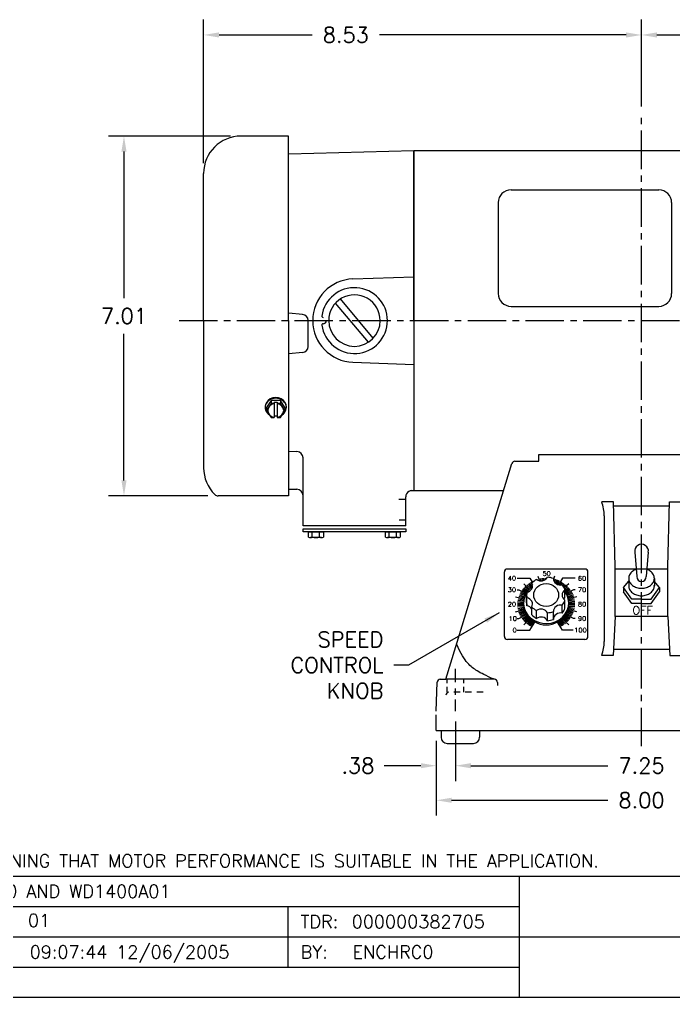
# Model space of a CAD drawing. Extents: x 1.1 to 53.1, y 0 to 33.1.
# Drawn here: x 27.62 to 40.36, y -0.01 to 19.05 of the extents above; entities that cross this region are included whole.
import ezdxf
from ezdxf.enums import TextEntityAlignment as Align

# ---------------------------------------------------------------- set-up
doc = ezdxf.new("R2010")
doc.units = 0
doc.header["$MEASUREMENT"] = 0
for name, pattern in [('CENTER2', [1.125, 0.75, -0.125, 0.125, -0.125]), ('G8BA3000A12$0$CENTER2', [1.125, 0.75, -0.125, 0.125, -0.125]), ('G8BA3000A12$0$HIDDEN2', [0.1875, 0.125, -0.0625])]:
    doc.linetypes.add(name, pattern=pattern)
doc.layers.get('0').update_dxf_attribs({"linetype": 'CONTINUOUS'})
doc.styles.add('G8BA3000A12$0$STANDARD', font='simplex.shx')
doc.styles.add('SIMPLEX', font='simplex')
doc.styles.get("Standard").update_dxf_attribs({"font": 'simplex.shx'})
doc.dimstyles.new('STD', dxfattribs={"dimscale": 0, "dimtxt": 0.09, "dimasz": 0.09, "dimexe": 0.09, "dimexo": 0.06, "dimgap": 0.06, "dimtad": 0, "dimtih": 1, "dimtoh": 1, "dimdec": 3, "dimzin": 4, "dimdsep": 46, "dimtxsty": 'Standard', "dimcen": 0, "dimclrd": 21, "dimclre": 21, "dimclrt": 256, "dimadec": 0, "dimazin": 0, "dimtfac": 1, "dimtdec": 3, "dimtofl": 0, "dimtmove": 0, "dimatfit": 3, "dimfxl": 0, "dimtolj": 1, "dimtzin": 4, "dimarcsym": 0})

msp = doc.modelspace()

# ---------------------------------------------------------------- linework, layer by layer
for p, q in [((31.204, 16.252), (31.204, 19.05)), ((39.737, 17.357), (39.737, 19.05)), ((39.737, 17.357), (39.737, 19.05)), ((31.504, 18.75), (33.318, 18.75)), ((39.437, 18.75), (34.633, 18.75)), ((40.037, 18.75), (41.959, 18.75)), ((31.73, 16.778), (29.352, 16.778)), ((32.86, 16.778), (31.93, 16.778)), ((32.86, 13.182), (32.86, 16.778)), ((32.86, 16.492), (32.86, 16.778)), ((29.652, 16.478), (29.652, 13.622)), ((32.86, 13.182), (32.86, 16.492)), ((35.3, 16.492), (32.862, 16.428)), ((35.3, 16.495), (35.3, 16.463)), ((35.3, 16.495), (41.925, 16.495)), ((35.3, 16.432), (35.3, 16.492)), ((35.3, 16.463), (35.3, 13.182)), ((35.3, 13.182), (35.3, 16.432)), ((31.204, 13.182), (31.204, 16.052)), ((37.194, 15.731), (40.074, 15.731)), ((36.944, 15.481), (36.944, 13.71)), ((40.324, 15.481), (40.324, 13.71)), ((34.115, 13.994), (35.3, 14.036)), ((34.225, 13.182), (33.871, 13.605)), ((34.062, 13.182), (33.775, 13.524)), ((37.194, 13.46), (40.074, 13.46)), ((31.204, 13.182), (31.204, 10.312)), ((32.86, 13.182), (32.86, 9.802)), ((32.86, 13.182), (32.86, 9.766)), ((32.86, 13.182), (32.86, 9.802)), ((33.242, 12.679), (33.242, 13.182)), ((34.415, 12.76), (34.062, 13.182)), ((34.511, 12.84), (34.225, 13.182)), ((35.3, 13.182), (35.3, 9.902)), ((35.3, 13.182), (35.3, 9.867)), ((29.652, 10.066), (29.652, 12.922)), ((34.115, 12.37), (35.3, 12.329)), ((32.519, 11.623), (32.429, 11.488)), ((32.429, 11.488), (32.429, 11.428)), ((32.519, 11.623), (32.519, 11.563)), ((32.7, 11.623), (32.519, 11.623)), ((32.58, 11.593), (32.58, 11.293)), ((32.58, 11.593), (32.64, 11.593)), ((32.64, 11.593), (32.64, 11.293)), ((32.7, 11.623), (32.7, 11.563)), ((32.79, 11.488), (32.7, 11.623)), ((32.79, 11.488), (32.79, 11.428)), ((32.58, 11.323), (32.64, 11.323)), ((32.862, 10.635), (33.023, 10.629)), ((33.143, 9.753), (33.143, 10.504)), ((37.737, 10.44), (37.737, 10.57)), ((37.737, 10.57), (41.737, 10.57)), ((37.024, 9.78), (37.212, 10.397)), ((37.27, 10.44), (37.737, 10.44)), ((31.289, 9.766), (29.352, 9.766)), ((32.86, 9.766), (31.489, 9.766)), ((32.862, 9.896), (33.019, 9.895)), ((33.143, 9.182), (33.143, 9.77)), ((35.143, 9.695), (35.143, 9.747)), ((35.263, 9.867), (35.3, 9.867)), ((35.3, 9.902), (35.3, 9.87)), ((35.3, 9.87), (37.051, 9.87)), ((35.926, 6.19), (37.024, 9.78)), ((35.143, 9.695), (35.005, 9.695)), ((35.143, 9.289), (35.143, 9.695)), ((39.19, 9.648), (38.961, 9.648)), ((39.222, 8.388), (39.19, 9.648)), ((39.192, 9.569), (40.282, 9.569)), ((40.252, 8.388), (40.284, 9.648)), ((40.284, 9.648), (40.512, 9.648)), ((39.012, 9.378), (39.012, 6.927)), ((33.268, 9.182), (33.143, 9.182)), ((35.018, 9.182), (33.268, 9.182)), ((35.143, 9.289), (35.015, 9.289)), ((35.143, 9.182), (35.018, 9.182)), ((35.143, 9.182), (35.143, 9.289)), ((33.143, 9.062), (33.143, 9.122)), ((33.143, 9.122), (35.143, 9.122)), ((35.143, 9.062), (33.143, 9.062)), ((33.249, 8.963), (33.249, 9.062)), ((33.249, 9.062), (33.537, 9.062)), ((33.321, 8.963), (33.321, 9.062)), ((33.465, 8.963), (33.465, 9.062)), ((33.537, 9.062), (33.537, 8.963)), ((34.749, 8.963), (34.749, 9.062)), ((34.749, 9.062), (35.037, 9.062)), ((34.821, 8.963), (34.821, 9.062)), ((34.965, 8.963), (34.965, 9.062)), ((35.037, 9.062), (35.037, 8.963)), ((35.143, 9.122), (35.143, 9.062)), ((33.501, 8.952), (33.285, 8.952)), ((35.001, 8.952), (34.785, 8.952)), ((39.605, 8.665), (39.644, 8.191)), ((39.868, 8.665), (39.829, 8.191)), ((39.222, 7.414), (39.222, 8.388)), ((40.252, 7.414), (40.252, 8.388)), ((37.064, 7.023), (37.064, 8.284)), ((38.634, 8.339), (37.124, 8.339)), ((37.719, 8.201), (37.746, 8.11)), ((38.04, 8.201), (38.022, 8.14)), ((38.694, 7.023), (38.694, 8.284)), ((39.222, 8.345), (39.631, 8.345)), ((39.631, 8.345), (39.842, 8.345)), ((39.842, 8.345), (40.252, 8.345)), ((37.315, 8.159), (37.56, 8.159)), ((37.441, 8.054), (37.555, 7.95)), ((37.505, 8.034), (37.572, 7.965)), ((37.527, 8.051), (37.59, 7.98)), ((37.55, 8.067), (37.608, 7.994)), ((37.56, 8.159), (37.611, 8.079)), ((37.574, 8.083), (37.612, 8.03)), ((37.625, 8.109), (37.632, 8.097)), ((37.652, 8.121), (37.655, 8.113)), ((37.679, 8.131), (37.68, 8.128)), ((37.706, 8.14), (37.713, 8.122)), ((37.763, 8.154), (37.774, 8.106)), ((37.792, 8.159), (37.801, 8.107)), ((37.821, 8.162), (37.827, 8.113)), ((37.85, 8.164), (37.852, 8.125)), ((37.879, 8.165), (37.879, 8.145)), ((38.053, 8.14), (38.036, 8.095)), ((38.08, 8.131), (38.055, 8.07)), ((38.107, 8.121), (38.074, 8.053)), ((38.134, 8.109), (38.096, 8.041)), ((38.199, 8.159), (38.119, 8.032)), ((38.184, 8.083), (38.146, 8.028)), ((38.209, 8.067), (38.178, 8.029)), ((38.444, 8.159), (38.199, 8.159)), ((38.232, 8.051), (38.202, 8.017)), ((38.254, 8.034), (38.216, 7.995)), ((38.318, 8.054), (38.228, 7.972)), ((39.385, 7.977), (39.49, 8.106)), ((39.487, 8.157), (39.487, 8.012)), ((40.088, 7.977), (39.983, 8.106)), ((39.987, 8.157), (39.987, 8.012)), ((37.315, 7.935), (37.345, 7.935)), ((37.345, 7.935), (37.487, 7.86)), ((37.357, 7.837), (37.46, 7.8)), ((37.368, 7.862), (37.468, 7.821)), ((37.381, 7.886), (37.477, 7.841)), ((37.41, 7.932), (37.499, 7.879)), ((37.426, 7.954), (37.511, 7.898)), ((37.444, 7.975), (37.525, 7.916)), ((37.463, 7.996), (37.54, 7.933)), ((37.499, 7.678), (37.499, 7.833)), ((38.296, 7.996), (38.238, 7.948)), ((38.315, 7.975), (38.244, 7.923)), ((38.244, 7.777), (38.244, 7.932)), ((38.333, 7.954), (38.248, 7.898)), ((38.349, 7.932), (38.26, 7.879)), ((38.414, 7.935), (38.272, 7.86)), ((38.378, 7.886), (38.282, 7.841)), ((38.391, 7.862), (38.291, 7.821)), ((38.402, 7.837), (38.299, 7.8)), ((38.444, 7.935), (38.414, 7.935)), ((39.385, 7.977), (39.385, 7.896)), ((39.546, 7.751), (39.385, 7.977)), ((39.546, 7.67), (39.385, 7.896)), ((39.927, 7.751), (40.088, 7.977)), ((39.927, 7.67), (40.088, 7.896)), ((40.088, 7.977), (40.088, 7.896)), ((37.281, 7.8), (37.449, 7.759)), ((37.319, 7.653), (37.439, 7.653)), ((37.32, 7.68), (37.44, 7.675)), ((37.32, 7.627), (37.44, 7.632)), ((37.323, 7.707), (37.44, 7.696)), ((37.326, 7.733), (37.442, 7.717)), ((37.332, 7.76), (37.444, 7.738)), ((37.347, 7.812), (37.454, 7.78)), ((37.504, 7.623), (37.504, 7.778)), ((38.192, 7.48), (38.192, 7.635)), ((38.244, 7.579), (38.244, 7.734)), ((38.412, 7.812), (38.305, 7.78)), ((38.478, 7.8), (38.31, 7.759)), ((38.427, 7.76), (38.315, 7.738)), ((38.433, 7.733), (38.317, 7.717)), ((38.436, 7.707), (38.319, 7.696)), ((38.439, 7.68), (38.319, 7.675)), ((38.439, 7.653), (38.319, 7.653)), ((38.439, 7.627), (38.319, 7.632)), ((39.737, 7.751), (39.546, 7.751)), ((39.737, 7.67), (39.546, 7.67)), ((39.737, 7.751), (39.927, 7.751)), ((39.737, 7.67), (39.927, 7.67)), ((37.281, 7.507), (37.454, 7.549)), ((37.323, 7.6), (37.442, 7.611)), ((37.326, 7.573), (37.445, 7.591)), ((37.332, 7.547), (37.449, 7.57)), ((37.345, 7.372), (37.498, 7.452)), ((37.347, 7.495), (37.461, 7.529)), ((37.357, 7.47), (37.469, 7.509)), ((37.368, 7.445), (37.478, 7.49)), ((37.381, 7.421), (37.487, 7.471)), ((37.41, 7.375), (37.51, 7.435)), ((37.599, 7.444), (37.599, 7.599)), ((37.692, 7.376), (37.692, 7.531)), ((37.904, 7.332), (37.904, 7.487)), ((38.021, 7.356), (38.021, 7.511)), ((38.349, 7.375), (38.249, 7.435)), ((38.414, 7.372), (38.261, 7.452)), ((38.378, 7.421), (38.272, 7.471)), ((38.391, 7.445), (38.281, 7.49)), ((38.402, 7.47), (38.29, 7.509)), ((38.412, 7.495), (38.298, 7.529)), ((38.478, 7.507), (38.304, 7.549)), ((38.427, 7.547), (38.31, 7.57)), ((38.433, 7.573), (38.314, 7.591)), ((38.436, 7.6), (38.317, 7.611)), ((37.315, 7.372), (37.345, 7.372)), ((37.426, 7.353), (37.524, 7.417)), ((37.441, 7.253), (37.568, 7.369)), ((37.444, 7.332), (37.538, 7.401)), ((37.463, 7.311), (37.553, 7.384)), ((37.505, 7.273), (37.585, 7.355)), ((37.527, 7.256), (37.603, 7.341)), ((37.55, 7.24), (37.621, 7.328)), ((37.56, 7.148), (37.659, 7.305)), ((37.574, 7.224), (37.64, 7.316)), ((38.199, 7.148), (38.099, 7.305)), ((38.184, 7.224), (38.119, 7.316)), ((38.209, 7.24), (38.138, 7.328)), ((38.232, 7.256), (38.156, 7.341)), ((38.254, 7.273), (38.174, 7.355)), ((38.318, 7.253), (38.191, 7.369)), ((38.296, 7.311), (38.206, 7.384)), ((38.315, 7.332), (38.221, 7.401)), ((38.333, 7.353), (38.235, 7.417)), ((38.444, 7.372), (38.414, 7.372)), ((39.222, 7.414), (39.187, 6.657)), ((39.222, 7.419), (40.252, 7.419)), ((40.252, 7.414), (40.286, 6.657)), ((37.315, 7.148), (37.56, 7.148)), ((38.407, 7.148), (38.199, 7.148)), ((38.634, 6.968), (37.124, 6.968)), ((39.193, 6.777), (40.28, 6.777)), ((39.187, 6.657), (38.961, 6.657)), ((40.286, 6.657), (40.512, 6.657)), ((35.737, 5.57), (35.756, 6.132)), ((35.816, 6.19), (35.926, 6.19)), ((36.87, 6.19), (35.926, 6.19)), ((36.93, 6.13), (36.93, 6.072)), ((35.737, 5.19), (35.737, 5.495)), ((36.112, 5.366), (36.112, 4.206)), ((36.112, 5.366), (36.112, 4.206)), ((35.737, 5.19), (35.927, 5.19)), ((35.832, 5.19), (35.832, 5.06)), ((35.927, 5.19), (43.547, 5.19)), ((36.582, 5.19), (36.582, 5.06)), ((35.737, 4.99), (35.737, 4.206)), ((35.737, 4.99), (35.737, 3.532)), ((35.952, 4.94), (36.462, 4.94)), ((35.437, 4.506), (34.725, 4.506)), ((36.412, 4.506), (36.712, 4.506)), ((36.412, 4.506), (39.079, 4.506)), ((36.037, 3.832), (39.079, 3.832)), ((20.018, 2.353), (52.169, 2.353)), ((20.018, 2.353), (52.169, 2.353)), ((37.359, -0.011), (37.359, 2.353)), ((20.018, 1.762), (37.359, 1.762)), ((32.844, 1.762), (32.844, 1.171)), ((20.018, 1.171), (52.169, 1.171)), ((32.844, 1.171), (32.844, 0.58)), ((20.018, 0.58), (37.359, 0.58)), ((53.114, -0.011), (1.106, -0.011))]:
    msp.add_line(p, q)
at = {"linetype": 'CENTER2'}
for p, q in [((39.737, 4.887), (39.737, 17.157)), ((30.725, 13.182), (50.546, 13.182))]:
    msp.add_line(p, q, dxfattribs=at)
at = {"linetype": 'Continuous'}
for p, q in [((33.132, 13.302), (32.862, 13.325)), ((33.132, 12.56), (32.862, 12.536))]:
    msp.add_line(p, q, dxfattribs=at)
at = {"linetype": 'G8BA3000A12$0$CENTER2'}
for p, q in [((36.112, 6.133), (36.112, 6.391)), ((36.112, 5.884), (36.112, 6.009)), ((36.112, 5.566), (36.112, 5.797))]:
    msp.add_line(p, q, dxfattribs=at)
at = {"linetype": 'G8BA3000A12$0$HIDDEN2'}
for p, q in [((35.952, 6.113), (35.952, 6.195)), ((36.272, 6.113), (36.272, 6.195)), ((35.952, 5.94), (35.952, 6.046)), ((36.652, 5.94), (35.983, 5.94)), ((36.272, 5.94), (36.272, 6.046))]:
    msp.add_line(p, q, dxfattribs=at)
for points in [[(32.58, 11.563), (32.519, 11.563), (32.429, 11.428), (32.519, 11.293), (32.58, 11.293)], [(32.64, 11.293), (32.7, 11.293), (32.79, 11.428), (32.7, 11.563), (32.64, 11.563)], [(36.87, 6.19), (36.809, 6.215), (36.756, 6.239), (36.709, 6.261), (36.667, 6.282), (36.629, 6.301), (36.596, 6.319), (36.566, 6.336), (36.537, 6.353), (36.511, 6.369), (36.486, 6.386), (36.462, 6.403), (36.438, 6.422), (36.415, 6.441), (36.392, 6.462), (36.37, 6.485), (36.347, 6.511), (36.323, 6.54), (36.299, 6.572), (36.274, 6.608), (36.248, 6.649), (36.221, 6.696), (36.193, 6.75), (36.163, 6.81), (36.132, 6.879)]]:
    msp.add_lwpolyline(points)
for points in [[(39.632, 8.332, 0.080969), (39.56, 8.293, 0.105677), (39.504, 8.228, 0.12412), (39.487, 8.157, 0.12412), (39.504, 8.086, 0.105677), (39.56, 8.021, 0.087029), (39.638, 7.98, 0.077267), (39.737, 7.965, 0.077267), (39.835, 7.98, 0.087029), (39.913, 8.021, 0.105677), (39.969, 8.086, 0.12412), (39.987, 8.157, 0.12412)], [(39.987, 8.157, 0.12412), (39.969, 8.228, 0.105677), (39.913, 8.293, 0.080969), (39.841, 8.332, 0.077267)], [(39.487, 8.026, 0.024624), (39.487, 8.012, 0.12412), (39.504, 7.941, 0.105677), (39.56, 7.876, 0.087029), (39.638, 7.835, 0.077267), (39.737, 7.819, 0.077267), (39.835, 7.835, 0.087029), (39.913, 7.876, 0.105677), (39.969, 7.941, 0.12412), (39.987, 8.012, 0.12412)], [(39.987, 8.012, 0.024624), (39.986, 8.026, 0.105677)]]:
    msp.add_lwpolyline(points, format="xyb")
for centre, radius, start, end in [((31.93, 16.052), 0.726, 90, 180), ((37.194, 15.481), 0.25, 90, 180), ((40.074, 15.481), 0.25, 0, 90), ((34.143, 13.182), 0.812, 91.9998, 180.0005), ((34.143, 13.182), 0.642, 0, 172.0742), ((34.143, 13.182), 0.502, 359.9992, 180.0007), ((37.194, 13.71), 0.25, 180, 270), ((40.074, 13.71), 0.25, 270, 0), ((34.143, 13.182), 0.812, 180.0005, 268.0002), ((33.53, 13.268), 0.0225, 172.0742, 272.9058), ((34.143, 13.182), 0.642, 187.9259, 0), ((33.534, 13.182), 0.063, 267.0942, 0), ((34.143, 13.182), 0.502, 180.0007, 359.9992), ((33.53, 13.097), 0.0225, 87.0942, 187.9259), ((33.018, 10.504), 0.125, 0, 88), ((31.93, 10.312), 0.726, 180, 225.5847), ((37.27, 10.38), 0.06, 90, 163), ((31.489, 9.862), 0.0959, 225.5847, 270), ((33.018, 9.77), 0.125, 0.0001, 0.0001), ((33.018, 9.77), 0.125, 0.0001, 89.5), ((35.263, 9.747), 0.12, 120, 180), ((35.263, 9.747), 0.12, 90, 120), ((38.262, 9.378), 0.75, 0, 21.0988), ((33.285, 9.017), 0.0644, 236.0184, 303.9816), ((33.393, 9.194), 0.241, 252.6273, 287.3727), ((33.501, 9.017), 0.0644, 236.0184, 303.9816), ((34.785, 9.017), 0.0644, 236.0184, 303.9816), ((34.893, 9.194), 0.241, 252.6273, 287.3727), ((35.001, 9.017), 0.0644, 236.0184, 303.9816), ((39.737, 8.687), 0.134, 350.5583, 189.4417), ((39.737, 8.191), 0.0926, 180, 0), ((38.262, 6.927), 0.75, 338.9012, 0), ((35.816, 6.13), 0.06, 90, 178), ((36.87, 6.13), 0.06, 0, 90), ((35.983, 5.88), 0.06, 90, 180), ((35.952, 5.06), 0.12, 180, 270), ((36.462, 5.06), 0.12, 270, 0)]:
    msp.add_arc(centre, radius, start, end)
at = {"linetype": 'Continuous'}
for centre, start, end in [((33.122, 13.182), 0, 85), ((33.122, 12.679), 275, 360)]:
    msp.add_arc(centre, 0.12, start, end, dxfattribs=at)
for centre, major_axis, ratio, start_param, end_param in [((32.61, 11.488), (-0.207, 0), 0.866025, 2.217763, 7.207015), ((32.61, 11.503), (-0.207, 0), 0.866025, 3.098348, 6.32643), ((32.61, 11.428), (-0.156, 0), 0.866025, 4.905902, 7.660468), ((32.61, 11.428), (-0.156, 0), 0.866025, 1.76431, 4.518876), ((37.124, 8.284), (0.06, 0), 0.913545, 1.570796, 3.141593), ((38.634, 8.284), (0.06, 0), 0.913545, 0, 1.570796), ((37.477, 8.01), (0.136, 0), 0.913545, 4.911041, 6.757731), ((37.879, 7.833), (0.38, 0), 0.913545, 2.085436, 2.402553), ((37.78, 8.231), (0.136, 0), 0.913545, 4.013443, 5.860133), ((37.879, 7.833), (0.38, 0), 0.913545, 1.187839, 1.504955), ((38.158, 8.152), (0.136, 0), 0.913545, 3.115846, 4.962536), ((37.879, 7.833), (0.38, 0), 0.913545, 0.290241, 0.607357), ((37.879, 7.678), (0.44, 0), 0.913545, 2.221254, 6.879315), ((37.879, 7.833), (0.38, 0), 0.913545, 2.983034, 3.300151), ((38.326, 7.833), (0.136, 0), 0.913545, 2.218248, 4.064938), ((37.879, 7.653), (0.44, 0), 0.913545, 3.111134, 6.313644), ((37.879, 7.678), (0.38, 0), 0.913545, 3.141593, 3.300151), ((37.477, 7.656), (0.136, 0), 0.913545, 5.808639, 7.655329), ((38.158, 7.514), (0.136, 0), 0.913545, 1.32065, 3.16734), ((37.879, 7.833), (0.38, 0), 0.913545, 5.675828, 5.992945), ((38.326, 7.678), (0.136, 0), 0.913545, 2.218248, 2.469733), ((37.477, 7.501), (0.136, 0), 0.913545, 0.474546, 1.372144), ((37.879, 7.833), (0.38, 0), 0.913545, 3.880632, 4.197749), ((37.879, 7.678), (0.38, 0), 0.913545, 3.880632, 4.197749), ((37.78, 7.435), (0.136, 0), 0.913545, 0.423052, 2.269742), ((37.879, 7.833), (0.38, 0), 0.913545, 4.77823, 5.095347), ((38.158, 7.359), (0.136, 0), 0.913545, 1.32065, 3.16734), ((37.879, 7.678), (0.38, 0), 0.913545, 5.675828, 5.992945), ((37.78, 7.28), (0.136, 0), 0.913545, 0.423052, 2.269742), ((37.879, 7.678), (0.38, 0), 0.913545, 4.77823, 5.095347), ((37.124, 7.023), (0.06, 0), 0.913545, 3.141593, 4.712389), ((38.634, 7.023), (0.06, 0), 0.913545, 4.712389, 6.283185)]:
    msp.add_ellipse(centre, major_axis=major_axis, ratio=ratio, start_param=start_param, end_param=end_param)
msp.add_ellipse((37.879, 7.833), major_axis=(0.243, 0), ratio=0.913545)
for points in [[(31.504, 18.8), (31.504, 18.7), (31.204, 18.75)], [(39.437, 18.8), (39.437, 18.7), (39.737, 18.75)], [(40.037, 18.8), (40.037, 18.7), (39.737, 18.75)], [(29.602, 16.478), (29.702, 16.478), (29.652, 16.778)], [(29.602, 10.066), (29.702, 10.066), (29.652, 9.766)], [(35.437, 4.556), (35.437, 4.456), (35.737, 4.506)], [(36.412, 4.556), (36.412, 4.456), (36.112, 4.506)], [(36.412, 4.556), (36.412, 4.456), (36.112, 4.506)], [(36.037, 3.882), (36.037, 3.782), (35.737, 3.832)]]:
    msp.add_solid(points)

# ---------------------------------------------------------------- texts
at = {"width": 1.094636}
for s, p in [('40', (37.13, 8.116)), ('50', (37.808, 8.207)), ('60', (38.498, 8.115)), ('30', (37.13, 7.893)), ('70', (38.498, 7.894)), ('20', (37.13, 7.609)), ('80', (38.498, 7.609)), ('10', (37.148, 7.33)), ('90', (38.498, 7.33)), ('0', (37.224, 7.106)), ('100', (38.428, 7.106))]:
    msp.add_text(s, height=0.0857, dxfattribs=at).set_placement(p)
at = {"style": 'G8BA3000A12$0$STANDARD'}
msp.add_text('OFF', height=0.16, dxfattribs=at).set_placement((39.757, 7.455), align=Align.CENTER)
at = {"style": 'SIMPLEX'}
for s, height, p in [('CUSTOMER IS RESPONSIBLE FOR DETERMINING THAT MOTOR PERFORMANCE IS SUITABLE IN THE APPLICATION.', 0.25216, (20.339, 2.651)), ('TDR:', 0.2522, (33.093, 1.465)), ('BY:', 0.2522, (33.092, 0.874))]:
    msp.add_text(s, height=height, dxfattribs=at).set_placement(p, align=Align.MIDDLE_LEFT)
at = {"color": 231, "style": 'SIMPLEX'}
msp.add_text('LD5024A02 WAS ML6001C10 AND WD1400A01', height=0.25216, dxfattribs=at).set_placement((22.691, 2.058), align=Align.MIDDLE_LEFT)
at = {"color": 214, "style": 'SIMPLEX'}
msp.add_text('01', height=0.2522, dxfattribs=at).set_placement((27.781, 1.489), align=Align.MIDDLE_LEFT)
at = {"color": 213, "style": 'SIMPLEX'}
msp.add_text('000000382705', height=0.25216, dxfattribs=at).set_placement((34.09, 1.465), align=Align.MIDDLE_LEFT)
at = {"color": 235, "style": 'SIMPLEX'}
msp.add_text('09:07:44 12/06/2005', height=0.25216, dxfattribs=at).set_placement((27.815, 0.874), align=Align.MIDDLE_LEFT)
at = {"color": 210, "style": 'SIMPLEX'}
msp.add_text('ENCHRC0', height=0.2522, dxfattribs=at).set_placement((34.106, 0.874), align=Align.MIDDLE_LEFT)
at = {"char_height": 0.3}
for s, insert, attachment_point in [('\\A1;8.53', (33.975, 18.75), 5), ('\\A1;7.01', (29.652, 13.272), 5), ('\\A1;SPEED\\PCONTROL\\PKNOB', (34.709, 6.467), 6), ('\\A1;.38', (34.21, 4.506), 5), ('\\A1;7.25', (39.737, 4.506), 5), ('\\A1;8.00', (39.737, 3.832), 5)]:
    msp.add_mtext(s, dxfattribs=dict(at, insert=insert, attachment_point=attachment_point))

# ---------------------------------------------------------------- leaders
msp.add_leader([(36.963, 7.484), (35.195, 6.467), (34.909, 6.467)], dimstyle='STD', override={"dimscale": 3.333333})

doc.saveas('drawing.dxf')
